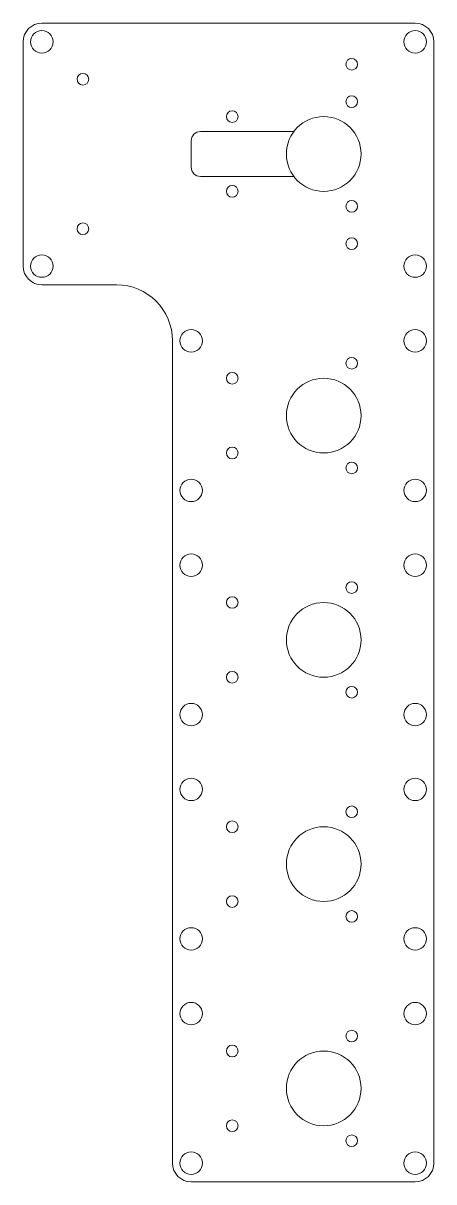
# Model space of a CAD drawing. Header units: inches. Extents: x -5.5 to 0, y -13.7 to 1.7.
import ezdxf

# ---------------------------------------------------------------- set-up
doc = ezdxf.new("R2010")
doc.units = ezdxf.units.IN
doc.layers.get('0').update_dxf_attribs({"color": 1, "linetype": 'CONTINUOUS', "lineweight": 0})

msp = doc.modelspace()

# ---------------------------------------------------------------- linework, layer by layer
for p, q in [((-5.25, 1.75), (-0.25, 1.75)), ((-5.5, -1.5), (-5.5, 1.5)), ((0, 1.5), (0, -1.5)), ((-3.25, -0.175), (-3.25, 0.175)), ((-3.125, 0.3), (-1.875, 0.3)), ((-1.875, -0.3), (-3.125, -0.3)), ((0, -1.5), (0, -2.5)), ((-5.25, -1.75), (-4.25, -1.75)), ((-3.5, -4.5), (-3.5, -2.5)), ((0, -2.5), (0, -4.5)), ((-3.5, -4.5), (-3.5, -5.5)), ((0, -4.5), (0, -5.5)), ((-3.5, -7.5), (-3.5, -5.5)), ((0, -5.5), (0, -7.5)), ((-3.5, -7.5), (-3.5, -8.5)), ((0, -7.5), (0, -8.5)), ((-3.5, -10.5), (-3.5, -8.5)), ((0, -8.5), (0, -10.5)), ((-3.5, -10.5), (-3.5, -11.5)), ((0, -10.5), (0, -11.5)), ((-3.5, -13.5), (-3.5, -11.5)), ((0, -11.5), (0, -13.5)), ((-0.25, -13.75), (-3.25, -13.75))]:
    msp.add_line(p, q)
for centre, radius in [((-5.25, 1.5), 0.15), ((-0.25, 1.5), 0.15), ((-1.1, 1.2), 0.078), ((-4.7, 1), 0.078), ((-1.1, 0.7), 0.078), ((-2.7, 0.5), 0.078), ((-1.475, 0), 0.5), ((-2.7, -0.5), 0.078), ((-1.1, -0.7), 0.078), ((-4.7, -1), 0.078), ((-1.1, -1.2), 0.078), ((-5.25, -1.5), 0.15), ((-0.25, -1.5), 0.15), ((-3.25, -2.5), 0.15), ((-0.25, -2.5), 0.15), ((-1.1, -2.8), 0.078), ((-2.7, -3), 0.078), ((-1.475, -3.5), 0.5), ((-2.7, -4), 0.078), ((-1.1, -4.2), 0.078), ((-3.25, -4.5), 0.15), ((-0.25, -4.5), 0.15), ((-3.25, -5.5), 0.15), ((-0.25, -5.5), 0.15), ((-1.1, -5.8), 0.078), ((-2.7, -6), 0.078), ((-1.475, -6.5), 0.5), ((-2.7, -7), 0.078), ((-1.1, -7.2), 0.078), ((-3.25, -7.5), 0.15), ((-0.25, -7.5), 0.15), ((-3.25, -8.5), 0.15), ((-0.25, -8.5), 0.15), ((-1.1, -8.8), 0.078), ((-2.7, -9), 0.078), ((-1.475, -9.5), 0.5), ((-2.7, -10), 0.078), ((-1.1, -10.2), 0.078), ((-3.25, -10.5), 0.15), ((-0.25, -10.5), 0.15), ((-3.25, -11.5), 0.15), ((-0.25, -11.5), 0.15), ((-1.1, -11.8), 0.078), ((-2.7, -12), 0.078), ((-1.475, -12.5), 0.5), ((-2.7, -13), 0.078), ((-1.1, -13.2), 0.078), ((-3.25, -13.5), 0.15), ((-0.25, -13.5), 0.15)]:
    msp.add_circle(centre, radius)
for centre, radius, start, end in [((-5.25, 1.5), 0.25, 90, 180), ((-0.25, 1.5), 0.25, 0, 90), ((-3.125, 0.175), 0.125, 90, 180), ((-3.125, -0.175), 0.125, 180, 270), ((-5.25, -1.5), 0.25, 180, 270), ((-4.25, -2.5), 0.75, 360, 90), ((-3.25, -13.5), 0.25, 180, 270), ((-0.25, -13.5), 0.25, 270, 0)]:
    msp.add_arc(centre, radius, start, end)

doc.saveas('drawing.dxf')
